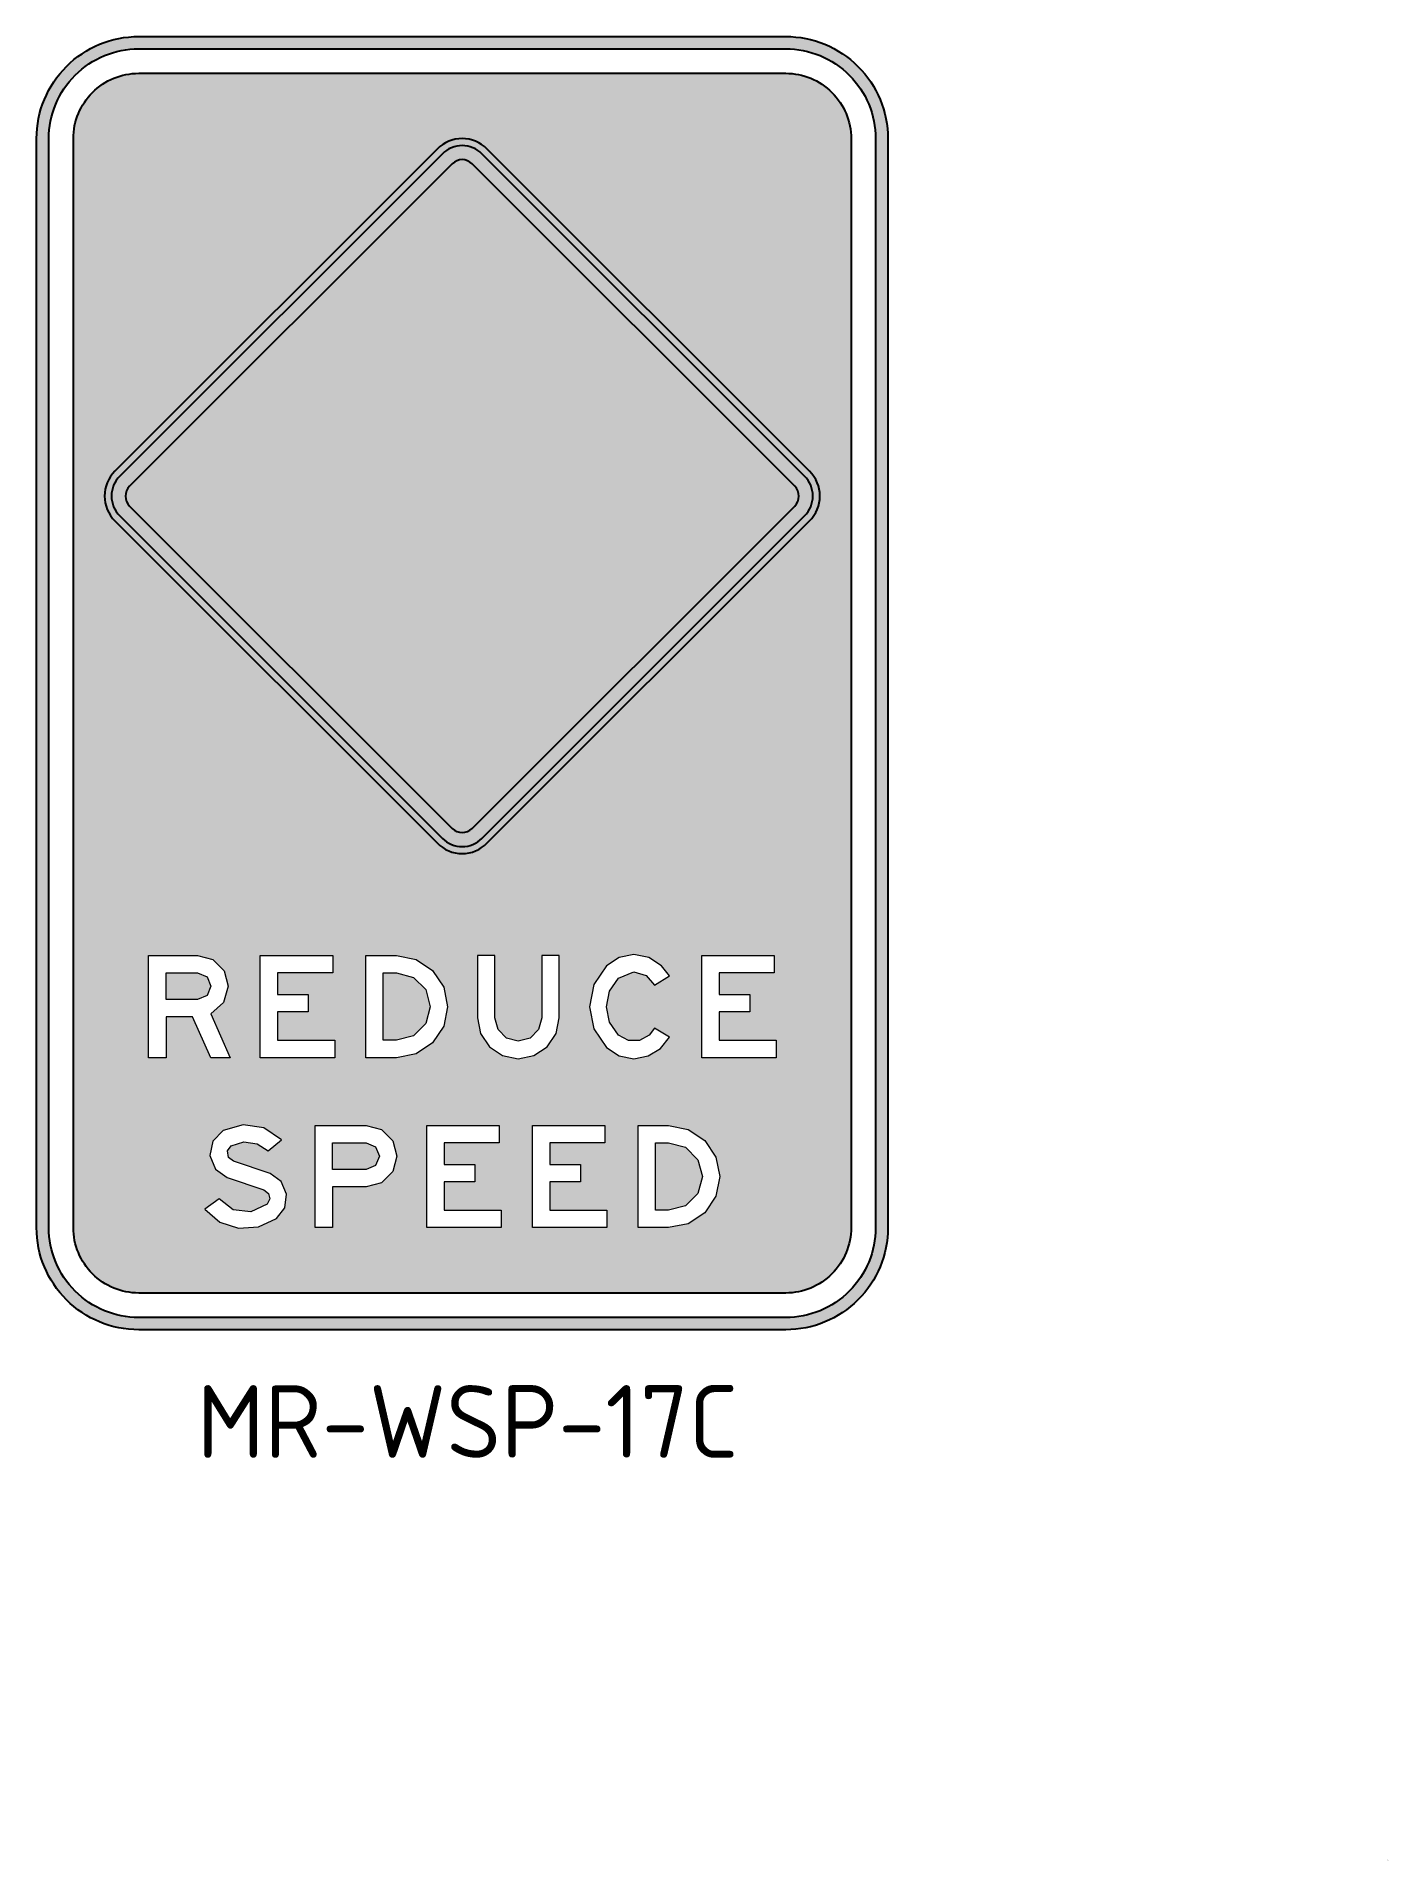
# Model space of a CAD drawing. Extents: x 227 to 359, y 73 to 252.
import ezdxf

# ---------------------------------------------------------------- set-up
doc = ezdxf.new("R2010")
doc.units = 0
for name, color, linetype in [('2', 1, 'CONTINUOUS'), ('RED', 10, 'CONTINUOUS'), ('TBLK18', 4, 'CONTINUOUS'), ('YELLOW', 50, 'CONTINUOUS')]:
    doc.layers.add(name, color=color, linetype=linetype)
doc.styles.add('ISO', font='iso3098b.shx')

msp = doc.modelspace()

# ---------------------------------------------------------------- hatches: boundary and pattern name
at = {"layer": '2'}
h = msp.add_hatch(color=256, dxfattribs=at)
edge = h.paths.add_edge_path()
edge.add_line((235.21, 204.82), (266.79, 173.24))
edge.add_arc((268.73, 175.19), 2.75, 225, 315)
edge.add_line((270.67, 173.24), (302.25, 204.82))
edge.add_arc((300.31, 206.76), 2.75, 315, 405)
edge.add_line((302.25, 208.71), (270.67, 240.28))
edge.add_arc((268.73, 238.34), 2.75, 45, 135)
edge.add_line((266.79, 240.28), (235.21, 208.71))
edge.add_arc((237.16, 206.76), 2.75, 135, 225)
edge = h.paths.add_edge_path(flags=16)
edge.add_line((236.18, 205.79), (267.76, 174.22))
edge.add_arc((268.73, 175.19), 1.37, 225, 315)
edge.add_line((269.7, 174.22), (301.28, 205.79))
edge.add_arc((300.31, 206.76), 1.37, 315, 405)
edge.add_line((301.28, 207.73), (269.7, 239.31))
edge.add_arc((268.73, 238.34), 1.37, 45, 135)
edge.add_line((267.76, 239.31), (236.18, 207.73))
edge.add_arc((237.16, 206.76), 1.37, 135, 225)
at = {"layer": 'RED'}
h = msp.add_hatch(color=256, dxfattribs=at)
edge = h.paths.add_edge_path()
edge.add_line((227.07, 135.11), (227.07, 241.77))
edge.add_arc((237.07, 241.77), 10, 90, 180, ccw=False)
edge.add_line((237.07, 251.77), (300.4, 251.77))
edge.add_arc((300.4, 241.77), 10, 0, 90, ccw=False)
edge.add_line((310.4, 241.77), (310.4, 135.11))
edge.add_arc((300.4, 135.11), 10, -90, 0, ccw=False)
edge.add_line((300.4, 125.11), (237.07, 125.11))
edge.add_arc((237.07, 135.11), 10, 180, 270, ccw=False)
edge = h.paths.add_edge_path(flags=16)
edge.add_line((228.27, 135.11), (228.27, 241.77))
edge.add_arc((237.07, 241.77), 8.8, 90, 180, ccw=False)
edge.add_line((237.07, 250.57), (300.4, 250.57))
edge.add_arc((300.4, 241.77), 8.8, 0, 90, ccw=False)
edge.add_line((309.2, 241.77), (309.2, 135.11))
edge.add_arc((300.4, 135.11), 8.8, -90, 0, ccw=False)
edge.add_line((300.4, 126.31), (237.07, 126.31))
edge.add_arc((237.07, 135.11), 8.8, 180, 270, ccw=False)
h = msp.add_hatch(color=256, dxfattribs=at)
edge = h.paths.add_edge_path()
edge.add_line((230.67, 135.11), (230.67, 241.77))
edge.add_arc((237.07, 241.77), 6.4, 90, 180, ccw=False)
edge.add_line((237.07, 248.17), (300.4, 248.17))
edge.add_arc((300.4, 241.77), 6.4, 0, 90, ccw=False)
edge.add_line((306.8, 241.77), (306.8, 135.11))
edge.add_arc((300.4, 135.11), 6.4, 270, 360, ccw=False)
edge.add_line((300.4, 128.71), (237.07, 128.71))
edge.add_arc((237.07, 135.11), 6.4, 180, 270, ccw=False)
edge = h.paths.add_edge_path(flags=16)
edge.add_line((234.73, 204.33), (266.3, 172.76))
edge.add_arc((268.73, 175.19), 3.43, 225, 315)
edge.add_line((271.16, 172.76), (302.74, 204.33))
edge.add_arc((300.31, 206.76), 3.43, 315, 405)
edge.add_line((302.74, 209.19), (271.16, 240.77))
edge.add_arc((268.73, 238.34), 3.43, 45, 135)
edge.add_line((266.3, 240.77), (234.73, 209.19))
edge.add_arc((237.16, 206.76), 3.43, 135, 225)
h.paths.add_polyline_path([(292.18, 161.75), (299.28, 161.75), (299.28, 160.06), (293.89, 160.06), (293.89, 157.96), (296.88, 157.96), (296.88, 156.26), (293.89, 156.26), (293.89, 153.46), (299.48, 153.46), (299.48, 151.75), (292.18, 151.75)], flags=16)
h.paths.add_polyline_path([(248.96, 161.75), (256.06, 161.75), (256.06, 160.06), (250.66, 160.06), (250.66, 157.96), (253.65, 157.96), (253.65, 156.26), (250.66, 156.26), (250.66, 153.46), (256.25, 153.46), (256.25, 151.75), (248.96, 151.75)], flags=16)
h.paths.add_polyline_path([(275.6, 145.11), (282.7, 145.11), (282.7, 143.41), (277.31, 143.41), (277.31, 141.31), (280.3, 141.31), (280.3, 139.61), (277.31, 139.61), (277.31, 136.81), (282.9, 136.81), (282.9, 135.11), (275.6, 135.11)], flags=16)
h.paths.add_polyline_path([(265.26, 145.11), (272.35, 145.11), (272.35, 143.41), (266.96, 143.41), (266.96, 141.31), (269.96, 141.31), (269.96, 139.61), (266.96, 139.61), (266.96, 136.81), (272.56, 136.81), (272.56, 135.11), (265.26, 135.11)], flags=16)
h.paths.add_polyline_path([(244.14, 156.06), (246.03, 151.75), (244.14, 151.75), (242.34, 155.76), (239.74, 155.76), (239.74, 151.75), (238.04, 151.75), (238.04, 161.75), (242.83, 161.75), (244.33, 161.36), (245.44, 160.26), (245.83, 158.76), (245.37, 157.16)], flags=16)
h.paths.add_polyline_path([(262.3, 153.46), (261, 153.46), (261, 160.06), (262.3, 160.06), (263.96, 159.62), (265.16, 158.42), (265.6, 156.75), (265.16, 155.1), (263.96, 153.89)], flags=0)
h.paths.add_polyline_path([(262.3, 151.75), (259.3, 151.75), (259.3, 161.75), (262.3, 161.75), (264.22, 161.39), (265.84, 160.3), (266.92, 158.67), (267.29, 156.75), (266.92, 154.84), (265.84, 153.22), (264.22, 152.13)], flags=16)
h.paths.add_polyline_path([(276.52, 155.66), (276.21, 154.51), (275.37, 153.67), (274.22, 153.36), (273.07, 153.67), (272.24, 154.51), (271.92, 155.66), (271.92, 161.75), (270.23, 161.75), (270.23, 155.66), (270.53, 154.13), (271.39, 152.83), (272.69, 151.96), (274.22, 151.66), (275.75, 151.96), (277.05, 152.83), (277.92, 154.13), (278.22, 155.66), (278.22, 161.75), (276.52, 161.75)], flags=16)
h.paths.add_polyline_path([(289.04, 153.76), (287.54, 154.66), (287.04, 153.96), (286.1, 153.43), (285, 153.43), (284.04, 153.96), (283.16, 155.24), (282.85, 156.75), (283.16, 158.28), (284.04, 159.56), (285.54, 160.16), (286.73, 159.8), (287.54, 158.86), (289.04, 159.76), (288.24, 160.76), (287, 161.57), (285.54, 161.86), (284.09, 161.57), (282.85, 160.76), (281.61, 158.93), (281.18, 156.75), (281.61, 154.59), (282.85, 152.76), (284.09, 151.94), (285.54, 151.66), (286.93, 151.94), (288.14, 152.67)], flags=16)
h.paths.add_polyline_path([(285.95, 145.11), (288.94, 145.11), (290.85, 144.74), (292.48, 143.66), (293.57, 142.03), (293.94, 140.11), (293.57, 138.19), (292.48, 136.57), (290.85, 135.49), (288.94, 135.11), (285.95, 135.11)], flags=16)
h.paths.add_polyline_path([(288.94, 136.81), (287.64, 136.81), (287.64, 143.41), (288.94, 143.41), (290.59, 142.98), (291.8, 141.76), (292.24, 140.11), (291.8, 138.46), (290.59, 137.25)], flags=0)
h.paths.add_polyline_path([(259.34, 140.82), (256.03, 140.82), (256.03, 143.41), (259.34, 143.41), (260.26, 143.03), (260.64, 142.11), (260.26, 141.2)], flags=0)
h.paths.add_polyline_path([(259.34, 139.12), (256.03, 139.12), (256.03, 135.11), (254.33, 135.11), (254.33, 145.11), (259.34, 145.11), (260.84, 144.72), (261.93, 143.62), (262.34, 142.11), (261.93, 140.61), (260.84, 139.51)], flags=16)
h.paths.add_polyline_path([(243.54, 136.91), (245.01, 135.66), (246.85, 135.05), (248.78, 135.18), (250.54, 136.01), (251.36, 137.06), (251.53, 138.39), (251.01, 139.63), (249.93, 140.41), (246.33, 141.61), (245.85, 141.99), (245.77, 142.62), (246.13, 143.11), (247.37, 143.52), (248.65, 143.33), (249.73, 142.62), (251.03, 143.71), (249.33, 144.88), (247.3, 145.19), (245.34, 144.62), (244.33, 143.59), (244.04, 142.18), (244.58, 140.85), (245.73, 140.02), (249.33, 138.82), (249.78, 138.47), (249.9, 137.92), (249.63, 137.41), (248.05, 136.66), (246.32, 136.84), (244.93, 137.92)], flags=16)
h.paths.add_polyline_path([(239.74, 160.06), (242.83, 160.06), (243.76, 159.68), (244.14, 158.76), (243.76, 157.84), (242.83, 157.46), (239.74, 157.46)], flags=0)
at = {"layer": 'TBLK18', "linetype": 'Continuous', "lineweight": 0}
h = msp.add_hatch(color=256, dxfattribs=at)
edge = h.paths.add_edge_path()
edge.add_spline(control_points=[(359.34, 73.22), (359.34, 73.22), (359.34, 73.22), (359.34, 73.21), (359.34, 73.21), (359.34, 73.2), (359.34, 73.2), (359.34, 73.19), (359.34, 73.19), (359.34, 73.18), (359.34, 73.18), (359.34, 73.17), (359.34, 73.16), (359.34, 73.16), (359.34, 73.15), (359.34, 73.15), (359.34, 73.14), (359.34, 73.14), (359.35, 73.14), (359.35, 73.14), (359.35, 73.14), (359.36, 73.13), (359.36, 73.13), (359.36, 73.13), (359.37, 73.13), (359.37, 73.13), (359.38, 73.13), (359.38, 73.13), (359.38, 73.13), (359.39, 73.13), (359.39, 73.13), (359.39, 73.13), (359.4, 73.13), (359.41, 73.13), (359.4, 73.13), (359.39, 73.14), (359.39, 73.14), (359.38, 73.15), (359.38, 73.16), (359.38, 73.16), (359.37, 73.17), (359.37, 73.17), (359.36, 73.18), (359.36, 73.19), (359.36, 73.19), (359.35, 73.2), (359.35, 73.21), (359.35, 73.21), (359.35, 73.22), (359.35, 73.22), (359.34, 73.22)], knot_values=[0, 0, 0, 0, 0.054791, 0.109654, 0.164445, 0.219309, 0.2741, 0.328964, 0.383755, 0.438619, 0.49341, 0.548273, 0.603065, 0.657928, 0.71272, 0.767583, 0.822422, 0.877285, 0.915081, 0.952877, 0.990673, 1.02841, 1.066205, 1.103978, 1.141774, 1.179511, 1.217306, 1.255102, 1.292898, 1.330635, 1.368431, 1.406164, 1.44396, 1.481697, 1.557116, 1.631571, 1.705158, 1.777977, 1.850139, 1.921715, 1.992768, 2.063376, 2.133612, 2.203535, 2.273205, 2.342659, 2.411987, 2.481144, 2.550218, 2.619224, 2.619224, 2.619224, 2.619224], degree=3, periodic=0)
h = msp.add_hatch(color=256, dxfattribs=at)
edge = h.paths.add_edge_path()
edge.add_spline(control_points=[(359.34, 73.22), (359.34, 73.22), (359.34, 73.22), (359.34, 73.21), (359.34, 73.21), (359.34, 73.2), (359.34, 73.2), (359.34, 73.19), (359.34, 73.19), (359.34, 73.18), (359.34, 73.18), (359.34, 73.17), (359.34, 73.16), (359.34, 73.16), (359.34, 73.15), (359.34, 73.15), (359.34, 73.14), (359.34, 73.14), (359.35, 73.14), (359.35, 73.14), (359.35, 73.14), (359.36, 73.13), (359.36, 73.13), (359.36, 73.13), (359.37, 73.13), (359.37, 73.13), (359.38, 73.13), (359.38, 73.13), (359.38, 73.13), (359.39, 73.13), (359.39, 73.13), (359.39, 73.13), (359.4, 73.13), (359.41, 73.13), (359.4, 73.13), (359.39, 73.14), (359.39, 73.14), (359.38, 73.15), (359.38, 73.16), (359.38, 73.16), (359.37, 73.17), (359.37, 73.17), (359.36, 73.18), (359.36, 73.19), (359.36, 73.19), (359.35, 73.2), (359.35, 73.21), (359.35, 73.21), (359.35, 73.22), (359.35, 73.22), (359.34, 73.22)], knot_values=[0, 0, 0, 0, 0.054791, 0.109654, 0.164445, 0.219309, 0.2741, 0.328964, 0.383755, 0.438619, 0.49341, 0.548273, 0.603065, 0.657928, 0.71272, 0.767583, 0.822422, 0.877285, 0.915081, 0.952877, 0.990673, 1.02841, 1.066205, 1.103978, 1.141774, 1.179511, 1.217306, 1.255102, 1.292898, 1.330635, 1.368431, 1.406164, 1.44396, 1.481697, 1.557116, 1.631571, 1.705158, 1.777977, 1.850139, 1.921715, 1.992768, 2.063376, 2.133612, 2.203535, 2.273205, 2.342659, 2.411987, 2.481144, 2.550218, 2.619224, 2.619224, 2.619224, 2.619224], degree=3, periodic=0)
h = msp.add_hatch(color=256, dxfattribs=at)
edge = h.paths.add_edge_path()
edge.add_spline(control_points=[(359.34, 73.22), (359.34, 73.22), (359.34, 73.22), (359.34, 73.21), (359.34, 73.21), (359.34, 73.2), (359.34, 73.2), (359.34, 73.19), (359.34, 73.19), (359.34, 73.18), (359.34, 73.18), (359.34, 73.17), (359.34, 73.16), (359.34, 73.16), (359.34, 73.15), (359.34, 73.15), (359.34, 73.14), (359.34, 73.14), (359.35, 73.14), (359.35, 73.14), (359.35, 73.14), (359.36, 73.13), (359.36, 73.13), (359.36, 73.13), (359.37, 73.13), (359.37, 73.13), (359.38, 73.13), (359.38, 73.13), (359.38, 73.13), (359.39, 73.13), (359.39, 73.13), (359.39, 73.13), (359.4, 73.13), (359.41, 73.13), (359.4, 73.13), (359.39, 73.14), (359.39, 73.14), (359.38, 73.15), (359.38, 73.16), (359.38, 73.16), (359.37, 73.17), (359.37, 73.17), (359.36, 73.18), (359.36, 73.19), (359.36, 73.19), (359.35, 73.2), (359.35, 73.21), (359.35, 73.21), (359.35, 73.22), (359.35, 73.22), (359.34, 73.22)], knot_values=[0, 0, 0, 0, 0.054791, 0.109654, 0.164445, 0.219309, 0.2741, 0.328964, 0.383755, 0.438619, 0.49341, 0.548273, 0.603065, 0.657928, 0.71272, 0.767583, 0.822422, 0.877285, 0.915081, 0.952877, 0.990673, 1.02841, 1.066205, 1.103978, 1.141774, 1.179511, 1.217306, 1.255102, 1.292898, 1.330635, 1.368431, 1.406164, 1.44396, 1.481697, 1.557116, 1.631571, 1.705158, 1.777977, 1.850139, 1.921715, 1.992768, 2.063376, 2.133612, 2.203535, 2.273205, 2.342659, 2.411987, 2.481144, 2.550218, 2.619224, 2.619224, 2.619224, 2.619224], degree=3, periodic=0)
h = msp.add_hatch(color=256, dxfattribs=at)
edge = h.paths.add_edge_path()
edge.add_spline(control_points=[(359.34, 73.22), (359.34, 73.22), (359.34, 73.22), (359.34, 73.21), (359.34, 73.21), (359.34, 73.2), (359.34, 73.2), (359.34, 73.19), (359.34, 73.19), (359.34, 73.18), (359.34, 73.18), (359.34, 73.17), (359.34, 73.16), (359.34, 73.16), (359.34, 73.15), (359.34, 73.15), (359.34, 73.14), (359.34, 73.14), (359.35, 73.14), (359.35, 73.14), (359.35, 73.14), (359.36, 73.13), (359.36, 73.13), (359.36, 73.13), (359.37, 73.13), (359.37, 73.13), (359.38, 73.13), (359.38, 73.13), (359.38, 73.13), (359.39, 73.13), (359.39, 73.13), (359.39, 73.13), (359.4, 73.13), (359.41, 73.13), (359.4, 73.13), (359.39, 73.14), (359.39, 73.14), (359.38, 73.15), (359.38, 73.16), (359.38, 73.16), (359.37, 73.17), (359.37, 73.17), (359.36, 73.18), (359.36, 73.19), (359.36, 73.19), (359.35, 73.2), (359.35, 73.21), (359.35, 73.21), (359.35, 73.22), (359.35, 73.22), (359.34, 73.22)], knot_values=[0, 0, 0, 0, 0.054791, 0.109654, 0.164445, 0.219309, 0.2741, 0.328964, 0.383755, 0.438619, 0.49341, 0.548273, 0.603065, 0.657928, 0.71272, 0.767583, 0.822422, 0.877285, 0.915081, 0.952877, 0.990673, 1.02841, 1.066205, 1.103978, 1.141774, 1.179511, 1.217306, 1.255102, 1.292898, 1.330635, 1.368431, 1.406164, 1.44396, 1.481697, 1.557116, 1.631571, 1.705158, 1.777977, 1.850139, 1.921715, 1.992768, 2.063376, 2.133612, 2.203535, 2.273205, 2.342659, 2.411987, 2.481144, 2.550218, 2.619224, 2.619224, 2.619224, 2.619224], degree=3, periodic=0)
at = {"layer": 'YELLOW'}
h = msp.add_hatch(color=256, dxfattribs=at)
edge = h.paths.add_edge_path()
edge.add_line((234.73, 204.33), (266.3, 172.76))
edge.add_arc((268.73, 175.19), 3.43, 225, 315)
edge.add_line((271.16, 172.76), (302.74, 204.33))
edge.add_arc((300.31, 206.76), 3.43, 315, 405)
edge.add_line((302.74, 209.19), (271.16, 240.77))
edge.add_arc((268.73, 238.34), 3.43, 45, 135)
edge.add_line((266.3, 240.77), (234.73, 209.19))
edge.add_arc((237.16, 206.76), 3.43, 135, 225)
edge = h.paths.add_edge_path(flags=16)
edge.add_line((235.21, 204.82), (266.79, 173.24))
edge.add_arc((268.73, 175.19), 2.75, 225, 315)
edge.add_line((270.67, 173.24), (302.25, 204.82))
edge.add_arc((300.31, 206.76), 2.75, 315, 405)
edge.add_line((302.25, 208.71), (270.67, 240.28))
edge.add_arc((268.73, 238.34), 2.75, 45, 135)
edge.add_line((266.79, 240.28), (235.21, 208.71))
edge.add_arc((237.16, 206.76), 2.75, 135, 225)
h = msp.add_hatch(color=256, dxfattribs=at)
edge = h.paths.add_edge_path()
edge.add_line((236.18, 205.79), (267.76, 174.22))
edge.add_arc((268.73, 175.19), 1.37, 225, 315)
edge.add_line((269.7, 174.22), (301.28, 205.79))
edge.add_arc((300.31, 206.76), 1.37, 315, 405)
edge.add_line((301.28, 207.73), (269.7, 239.31))
edge.add_arc((268.73, 238.34), 1.37, 45, 135)
edge.add_line((267.76, 239.31), (236.18, 207.73))
edge.add_arc((237.16, 206.76), 1.37, 135, 225)

# ---------------------------------------------------------------- linework, layer by layer
at = {"layer": '2'}
for points in [[(235.21, 204.82), (266.79, 173.24, 0.414214), (270.67, 173.24), (302.25, 204.82, 0.414214), (302.25, 208.71), (270.67, 240.28, 0.414214), (266.79, 240.28), (235.21, 208.71, 0.414214)], [(236.18, 205.79), (267.76, 174.22, 0.414214), (269.7, 174.22), (301.28, 205.79, 0.414214), (301.28, 207.73), (269.7, 239.31, 0.414214), (267.76, 239.31), (236.18, 207.73, 0.414214)]]:
    msp.add_lwpolyline(points, format="xyb", close=True, dxfattribs=at)
at = {"layer": 'RED'}
for points in [[(227.07, 135.11), (227.07, 241.77, -0.414214), (237.07, 251.77), (300.4, 251.77, -0.414214), (310.4, 241.77), (310.4, 135.11, -0.414214), (300.4, 125.11), (237.07, 125.11, -0.414214)], [(228.27, 135.11), (228.27, 241.77, -0.414214), (237.07, 250.57), (300.4, 250.57, -0.414214), (309.2, 241.77), (309.2, 135.11, -0.414214), (300.4, 126.31), (237.07, 126.31, -0.414214)], [(230.67, 135.11), (230.67, 241.77, -0.414214), (237.07, 248.17), (300.4, 248.17, -0.414214), (306.8, 241.77), (306.8, 135.11, -0.414214), (300.4, 128.71), (237.07, 128.71, -0.414214)]]:
    msp.add_lwpolyline(points, format="xyb", close=True, dxfattribs=at)
at = {"layer": 'RED', "lineweight": 0}
for points in [[(244.14, 156.06), (246.03, 151.75), (244.14, 151.75), (242.34, 155.76), (239.74, 155.76), (239.74, 151.75), (238.04, 151.75), (238.04, 161.75), (242.83, 161.75), (244.33, 161.36), (245.44, 160.26), (245.83, 158.76), (245.37, 157.16)], [(248.96, 161.75), (256.06, 161.75), (256.06, 160.06), (250.66, 160.06), (250.66, 157.96), (253.65, 157.96), (253.65, 156.26), (250.66, 156.26), (250.66, 153.46), (256.25, 153.46), (256.25, 151.75), (248.96, 151.75), (248.96, 161.75)], [(262.3, 151.75), (259.3, 151.75), (259.3, 161.75), (262.3, 161.75), (264.22, 161.39), (265.84, 160.3), (266.92, 158.67), (267.29, 156.75), (266.92, 154.84), (265.84, 153.22), (264.22, 152.13)], [(276.52, 155.66), (276.21, 154.51), (275.37, 153.67), (274.22, 153.36), (273.07, 153.67), (272.24, 154.51), (271.92, 155.66), (271.92, 161.75), (270.23, 161.75), (270.23, 155.66), (270.53, 154.13), (271.39, 152.83), (272.69, 151.96), (274.22, 151.66), (275.75, 151.96), (277.05, 152.83), (277.92, 154.13), (278.22, 155.66), (278.22, 161.75), (276.52, 161.75)], [(289.04, 153.76), (287.54, 154.66), (287.04, 153.96), (286.1, 153.43), (285, 153.43), (284.04, 153.96), (283.16, 155.24), (282.85, 156.75), (283.16, 158.28), (284.04, 159.56), (285.54, 160.16), (286.73, 159.8), (287.54, 158.86), (289.04, 159.76), (288.24, 160.76), (287, 161.57), (285.54, 161.86), (284.09, 161.57), (282.85, 160.76), (281.61, 158.93), (281.18, 156.75), (281.61, 154.59), (282.85, 152.76), (284.09, 151.94), (285.54, 151.66), (286.93, 151.94), (288.14, 152.67)], [(292.18, 161.75), (299.28, 161.75), (299.28, 160.06), (293.89, 160.06), (293.89, 157.96), (296.88, 157.96), (296.88, 156.26), (293.89, 156.26), (293.89, 153.46), (299.48, 153.46), (299.48, 151.75), (292.18, 151.75), (292.18, 161.75)], [(239.74, 160.06), (242.83, 160.06), (243.76, 159.68), (244.14, 158.76), (243.76, 157.84), (242.83, 157.46), (239.74, 157.46)], [(262.3, 153.46), (261, 153.46), (261, 160.06), (262.3, 160.06), (263.96, 159.62), (265.16, 158.42), (265.6, 156.75), (265.16, 155.1), (263.96, 153.89)], [(243.54, 136.91), (245.01, 135.66), (246.85, 135.05), (248.78, 135.18), (250.54, 136.01), (251.36, 137.06), (251.53, 138.39), (251.01, 139.63), (249.93, 140.41), (246.33, 141.61), (245.85, 141.99), (245.77, 142.62), (246.13, 143.11), (247.37, 143.52), (248.65, 143.33), (249.73, 142.62), (251.03, 143.71), (249.33, 144.88), (247.3, 145.19), (245.34, 144.62), (244.33, 143.59), (244.04, 142.18), (244.58, 140.85), (245.73, 140.02), (249.33, 138.82), (249.78, 138.47), (249.9, 137.92), (249.63, 137.41), (248.05, 136.66), (246.32, 136.84), (244.93, 137.92)], [(259.34, 139.12), (256.03, 139.12), (256.03, 135.11), (254.33, 135.11), (254.33, 145.11), (259.34, 145.11), (260.84, 144.72), (261.93, 143.62), (262.34, 142.11), (261.93, 140.61), (260.84, 139.51)], [(265.26, 145.11), (272.35, 145.11), (272.35, 143.41), (266.96, 143.41), (266.96, 141.31), (269.96, 141.31), (269.96, 139.61), (266.96, 139.61), (266.96, 136.81), (272.56, 136.81), (272.56, 135.11), (265.26, 135.11), (265.26, 145.11)], [(275.6, 145.11), (282.7, 145.11), (282.7, 143.41), (277.31, 143.41), (277.31, 141.31), (280.3, 141.31), (280.3, 139.61), (277.31, 139.61), (277.31, 136.81), (282.9, 136.81), (282.9, 135.11), (275.6, 135.11), (275.6, 145.11)], [(285.95, 145.11), (288.94, 145.11), (290.85, 144.74), (292.48, 143.66), (293.57, 142.03), (293.94, 140.11), (293.57, 138.19), (292.48, 136.57), (290.85, 135.49), (288.94, 135.11), (285.95, 135.11)], [(259.34, 140.82), (256.03, 140.82), (256.03, 143.41), (259.34, 143.41), (260.26, 143.03), (260.64, 142.11), (260.26, 141.2)], [(288.94, 136.81), (287.64, 136.81), (287.64, 143.41), (288.94, 143.41), (290.59, 142.98), (291.8, 141.76), (292.24, 140.11), (291.8, 138.46), (290.59, 137.25)]]:
    msp.add_lwpolyline(points, close=True, dxfattribs=at)
at = {"layer": 'YELLOW'}
msp.add_lwpolyline([(234.73, 204.33), (266.3, 172.76, 0.414214), (271.16, 172.76), (302.74, 204.33, 0.414214), (302.74, 209.19), (271.16, 240.77, 0.414214), (266.3, 240.77), (234.73, 209.19, 0.414214)], format="xyb", close=True, dxfattribs=at)

# ---------------------------------------------------------------- texts
at = {"layer": 'YELLOW', "insert": (242.75, 119.69), "char_height": 7.117, "width": 168.8329, "attachment_point": 1, "style": 'ISO'}
msp.add_mtext('MR-WSP-17C', dxfattribs=at)

doc.saveas('drawing.dxf')
